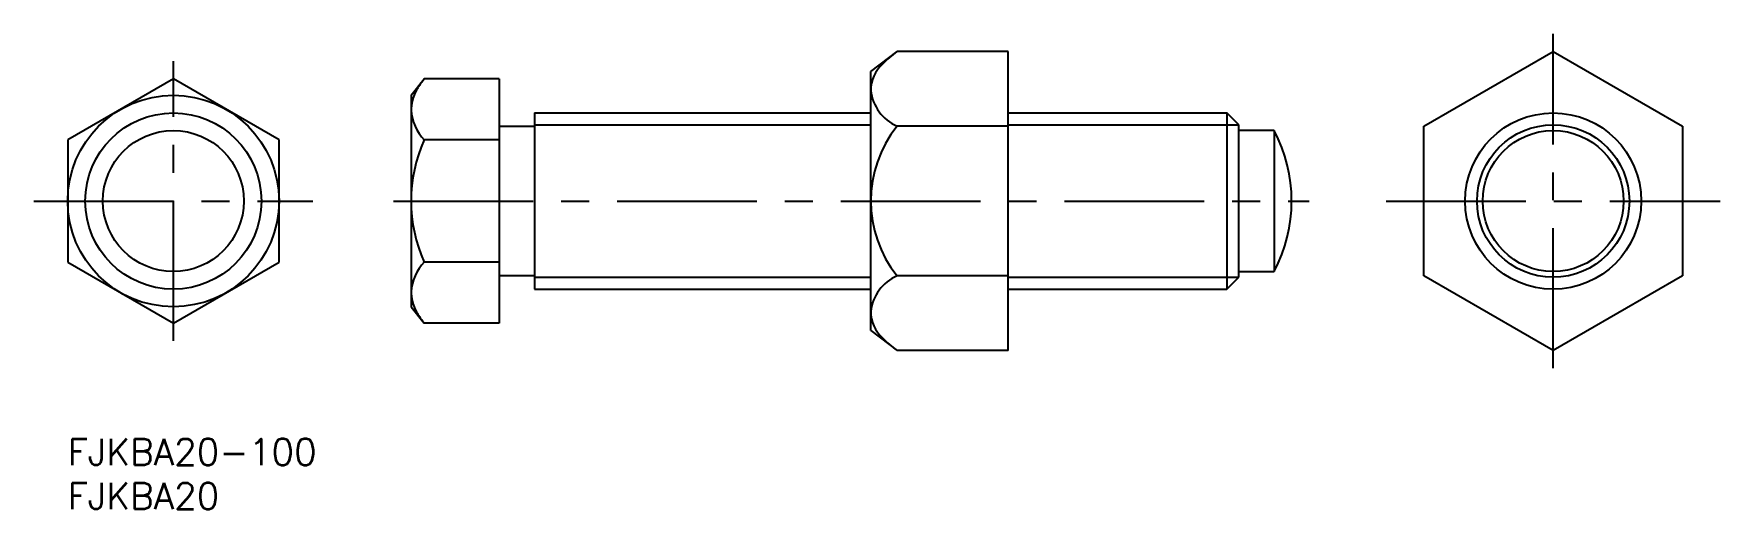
# Model space of a CAD drawing. Extents: x -4 to 188, y -8 to 46.
import ezdxf

# ---------------------------------------------------------------- set-up
doc = ezdxf.new("R2010")
doc.units = 0
doc.header["$LTSCALE"] = 0.5
doc.linetypes.add('CENTER', pattern=[50.8, 31.75, -6.35, 6.35, -6.35])
for name, color, linetype in [('MSM_CENTER', 1, 'CENTER'), ('MSM_CONTINUOUS', 7, 'CONTINUOUS'), ('MSM_NARROW', 5, 'CONTINUOUS'), ('MSM_PART_NUMBER', 7, 'CONTINUOUS')]:
    doc.layers.add(name, color=color, linetype=linetype)
doc.styles.get("Standard").update_dxf_attribs({"font": 'txt.shx', "height": 1, "bigfont": 'bigfont.shx'})

# ---------------------------------------------------------------- blocks, each defined once
blk = doc.blocks.new('*U3')
at = {"layer": 'MSM_PART_NUMBER'}
blk.add_text('FJKBA20-100', height=3, dxfattribs=at).set_placement((0, -3))
blk = doc.blocks.new('*U4')
at = {"layer": 'MSM_PART_NUMBER'}
blk.add_text('FJKBA20', height=3, dxfattribs=at).set_placement((0, -8))

msp = doc.modelspace()

# ---------------------------------------------------------------- linework, layer by layer
at = {"layer": 'MSM_CENTER'}
for p, q in [((168.7, 8), (168.7, 45.95)), ((12, 11.12), (12, 42.83)), ((-3.86, 26.97), (27.85, 26.97)), ((37, 26.97), (141, 26.97)), ((149.72, 26.97), (187.67, 26.97))]:
    msp.add_line(p, q, dxfattribs=at)
at = {"layer": 'MSM_CONTINUOUS'}
for p, q in [((91.2, 41.67), (94.2, 43.95)), ((106.8, 43.95), (94.2, 43.95)), ((106.8, 10), (106.8, 43.95)), ((154, 35.46), (168.7, 43.95)), ((168.7, 43.95), (183.4, 35.46)), ((12, 40.83), (0, 33.9)), ((24, 33.9), (12, 40.83)), ((39, 38.97), (40.5, 40.83)), ((49, 40.83), (40.5, 40.83)), ((49, 40.83), (49, 13.12)), ((91.2, 12.27), (91.2, 41.67)), ((39, 38.97), (39, 14.97)), ((53, 36.97), (53, 16.97)), ((53, 36.97), (91.2, 36.97)), ((106.8, 36.97), (131.65, 36.97)), ((133, 35.62), (131.65, 36.97)), ((131.65, 36.97), (131.65, 16.97)), ((53, 35.44), (49, 35.44)), ((106.8, 35.46), (94.2, 35.46)), ((133, 18.33), (133, 35.62)), ((137, 34.97), (133, 34.97)), ((137, 34.97), (137, 18.97)), ((154, 18.49), (154, 35.46)), ((183.4, 35.46), (183.4, 18.49)), ((0, 33.9), (0, 20.05)), ((24, 20.05), (24, 33.9)), ((49, 33.9), (40.5, 33.9)), ((0, 20.05), (12, 13.12)), ((12, 13.12), (24, 20.05)), ((49, 20.05), (40.5, 20.05)), ((49, 18.51), (53, 18.51)), ((106.8, 18.49), (94.2, 18.49)), ((131.65, 16.97), (133, 18.33)), ((133, 18.97), (137, 18.97)), ((168.7, 10), (154, 18.49)), ((183.4, 18.49), (168.7, 10)), ((53, 16.97), (91.2, 16.97)), ((106.8, 16.97), (131.65, 16.97)), ((39, 14.97), (40.5, 13.12)), ((49, 13.12), (40.5, 13.12)), ((91.2, 12.27), (94.2, 10)), ((106.8, 10), (94.2, 10))]:
    msp.add_line(p, q, dxfattribs=at)
for centre, radius in [((12, 26.97), 12), ((12, 26.97), 10), ((168.7, 26.97), 10), ((12, 26.97), 8), ((168.7, 26.97), 8)]:
    msp.add_circle(centre, radius, dxfattribs=at)
for centre, radius, start, end in [((95.22, 39.51), 4.02, 132.6137, 179.734), ((104.29, 30.66), 16.69, 127.2093, 134.9603), ((49.28, 33.81), 11.25, 141.3557, 147.6225), ((44.03, 37.11), 5.04, 147.3382, 176.0816), ((96.26, 40.12), 5.1, 186.7189, 246.1371), ((44.39, 37.65), 5.4, 183.8174, 223.929), ((104.71, 26.97), 13.51, 141.0777, 218.9223), ((122, 26.97), 17, 331.9275, 28.0725), ((55.75, 26.97), 16.75, 155.5673, 204.4327), ((44.39, 16.3), 5.4, 136.071, 176.1826), ((96.26, 13.83), 5.1, 113.8629, 173.2811), ((44.03, 16.84), 5.04, 183.9184, 212.6618), ((49.28, 20.14), 11.25, 212.3775, 218.6443), ((95.22, 14.44), 4.02, 180.266, 227.3863), ((104.29, 23.29), 16.69, 225.0397, 232.7907)]:
    msp.add_arc(centre, radius, start, end, dxfattribs=at)
at = {"layer": 'MSM_NARROW'}
for p, q in [((53, 35.62), (91.2, 35.62)), ((106.8, 35.62), (133, 35.62)), ((53, 18.33), (91.2, 18.33)), ((106.8, 18.33), (133, 18.33))]:
    msp.add_line(p, q, dxfattribs=at)
msp.add_circle((168.7, 26.97), 8.65, dxfattribs=at)

# ---------------------------------------------------------------- block references
at = {"layer": 'MSM_CONTINUOUS'}
for name in ['*U3', '*U4']:
    msp.add_blockref(name, (0, 0), dxfattribs=at)

doc.saveas('drawing.dxf')
